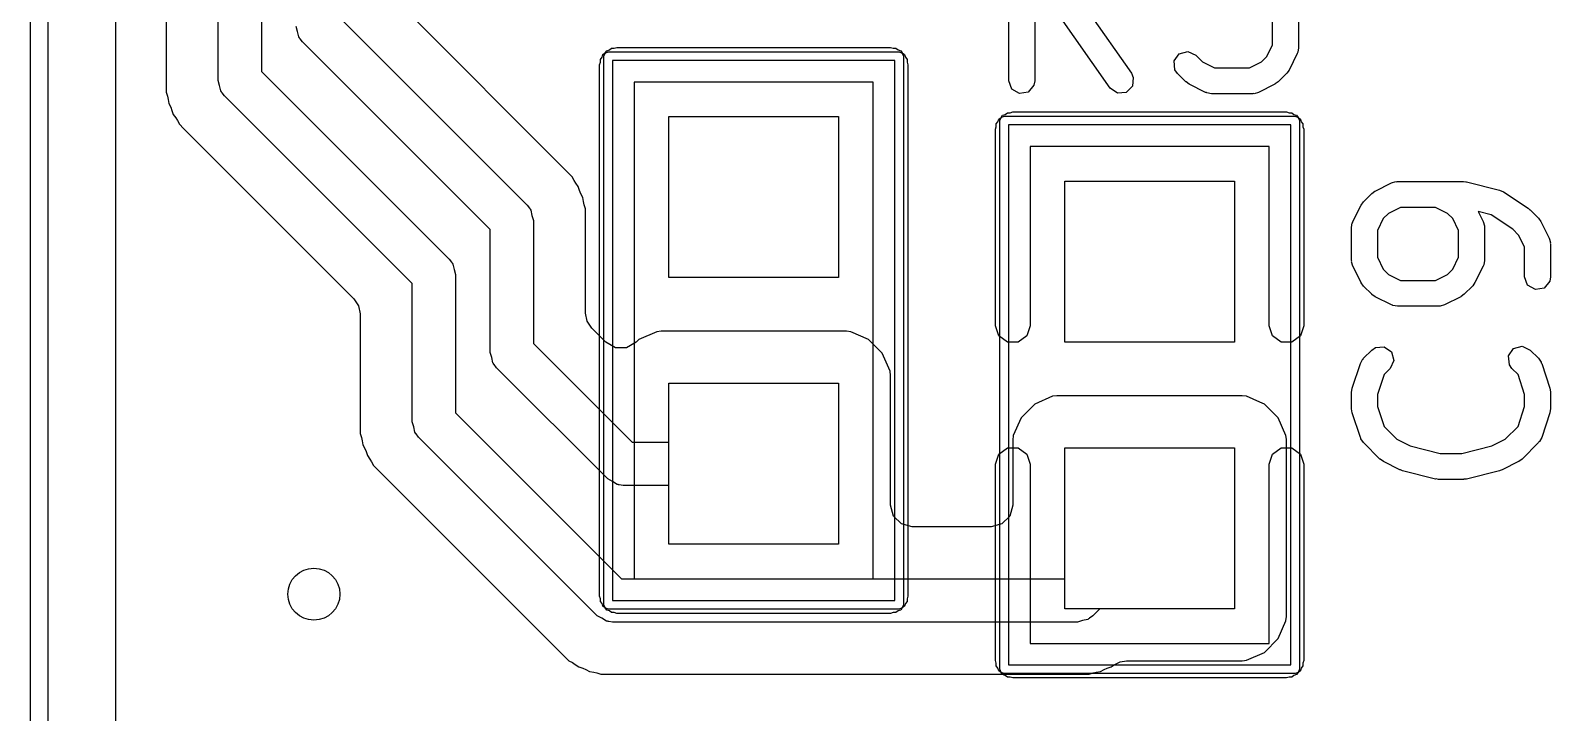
# Model space of a CAD drawing. Extents: x 2.76 to 4.68, y -4.29 to -3.
# Drawn here: x 2.7605 to 3.1062, y -3.9769 to -3.8218 of the extents above; entities that cross this region are included whole.
import ezdxf

# ---------------------------------------------------------------- set-up
doc = ezdxf.new("R2010")
doc.units = 0
doc.header["$MEASUREMENT"] = 0
doc.layers.add('BLACK', color=7, linetype='CONTINUOUS')

msp = doc.modelspace()

# ---------------------------------------------------------------- linework, layer by layer
at = {"layer": 'BLACK', "linetype": 'CONTINUOUS'}
for p, q in [((2.76055, -4.12598), (2.76055, -3.15748)), ((2.76449, -3.15748), (2.76449, -4.12598)), ((2.78, -4.06056), (2.78, -3.22239)), ((2.7914, -3.47414), (2.7914, -3.8358)), ((2.80323, -3.83315), (2.80323, -3.4768)), ((2.81307, -3.47883), (2.81307, -3.83111)), ((2.78, -4.06056), (2.78, -3.52365)), ((2.98299, -3.83321), (2.98299, -3.79384)), ((2.88372, -3.85503), (2.84405, -3.81536)), ((2.83079, -3.81883), (2.87348, -3.86152)), ((2.98889, -3.81742), (2.98889, -3.83321)), ((3.00602, -3.83491), (2.99378, -3.81742)), ((3.00098, -3.8174), (3.01086, -3.83152)), ((3.04298, -3.82502), (3.04298, -3.81704)), ((3.04889, -3.81634), (3.04889, -3.82571)), ((2.82129, -3.82203), (2.82094, -3.82087)), ((2.82155, -3.82322), (2.82129, -3.82203)), ((2.8217, -3.82342), (2.82155, -3.82322)), ((2.82173, -3.82353), (2.8217, -3.82342)), ((2.82186, -3.82364), (2.82173, -3.82353)), ((2.82239, -3.82435), (2.82186, -3.82364)), ((2.86508, -3.86704), (2.82239, -3.82435)), ((2.89218, -3.82619), (2.89268, -3.82582)), ((2.89268, -3.82582), (2.8933, -3.82582)), ((2.8933, -3.82582), (2.8939, -3.82563)), ((2.8939, -3.82563), (2.9561, -3.82563)), ((2.9561, -3.82563), (2.9567, -3.82582)), ((2.9567, -3.82582), (2.95732, -3.82582)), ((2.95732, -3.82582), (2.95782, -3.82619)), ((3.04163, -3.82771), (3.04298, -3.82502)), ((3.04889, -3.82571), (3.04871, -3.82672)), ((2.88996, -3.82957), (2.89015, -3.82897)), ((2.89015, -3.82835), (2.89052, -3.82785)), ((2.89015, -3.82897), (2.89015, -3.82835)), ((2.89052, -3.82785), (2.89071, -3.82725)), ((2.89071, -3.82725), (2.89122, -3.82689)), ((2.89094, -3.8276), (2.89123, -3.8269)), ((2.89094, -3.9524), (2.89094, -3.8276)), ((2.89122, -3.82689), (2.89158, -3.82638)), ((2.89123, -3.8269), (2.89193, -3.82661)), ((2.89158, -3.82638), (2.89218, -3.82619)), ((2.89193, -3.82661), (2.95807, -3.82661)), ((2.89291, -3.82858), (2.89291, -3.95142)), ((2.95709, -3.82858), (2.89291, -3.82858)), ((2.95709, -3.95142), (2.95709, -3.82858)), ((2.95782, -3.82619), (2.95842, -3.82638)), ((2.95807, -3.82661), (2.95877, -3.8269)), ((2.95842, -3.82638), (2.95878, -3.82689)), ((2.95877, -3.8269), (2.95906, -3.8276)), ((2.95878, -3.82689), (2.95929, -3.82725)), ((2.95906, -3.8276), (2.95906, -3.9524)), ((2.95929, -3.82725), (2.95948, -3.82785)), ((2.95948, -3.82785), (2.95985, -3.82835)), ((2.95985, -3.82835), (2.95985, -3.82897)), ((2.95985, -3.82897), (2.96004, -3.82957)), ((3.02058, -3.8287), (3.02174, -3.82705)), ((3.02076, -3.83071), (3.02058, -3.8287)), ((3.02174, -3.82705), (3.02369, -3.82652)), ((3.02369, -3.82652), (3.02552, -3.82738)), ((3.02552, -3.82738), (3.02706, -3.82891)), ((3.02706, -3.82891), (3.02976, -3.83026)), ((3.03774, -3.83026), (3.04043, -3.82891)), ((3.04043, -3.82891), (3.04163, -3.82771)), ((3.04857, -3.82703), (3.0467, -3.83078)), ((3.04859, -3.82686), (3.04857, -3.82703)), ((3.04871, -3.82672), (3.04859, -3.82686)), ((2.81307, -3.83111), (2.85576, -3.8738)), ((2.88996, -3.95043), (2.88996, -3.82957)), ((2.96004, -3.82957), (2.96004, -3.95043)), ((3.01086, -3.83152), (3.01129, -3.83245)), ((3.01129, -3.83245), (3.01111, -3.83446)), ((3.02135, -3.83155), (3.02076, -3.83071)), ((3.02322, -3.83343), (3.02135, -3.83155)), ((3.02976, -3.83026), (3.03774, -3.83026)), ((3.04615, -3.83155), (3.04427, -3.83343)), ((3.04617, -3.83149), (3.04615, -3.83155)), ((3.0467, -3.83078), (3.04617, -3.83149)), ((2.7914, -3.8358), (2.79169, -3.83671)), ((2.80357, -3.83432), (2.80323, -3.83315)), ((2.80383, -3.83551), (2.80357, -3.83432)), ((2.80398, -3.83571), (2.80383, -3.83551)), ((2.80401, -3.83581), (2.80398, -3.83571)), ((2.80414, -3.83593), (2.80401, -3.83581)), ((2.80467, -3.83663), (2.80414, -3.83593)), ((2.89783, -3.8335), (2.89783, -3.9465)), ((2.95217, -3.8335), (2.89783, -3.8335)), ((2.95217, -3.9465), (2.95217, -3.8335)), ((2.98368, -3.83511), (2.98299, -3.83321)), ((2.98543, -3.83612), (2.98368, -3.83511)), ((2.98742, -3.83577), (2.98543, -3.83612)), ((2.98872, -3.83422), (2.98742, -3.83577)), ((2.98889, -3.83321), (2.98872, -3.83422)), ((3.00767, -3.83607), (3.00602, -3.83491)), ((3.00969, -3.83589), (3.00767, -3.83607)), ((3.01111, -3.83446), (3.00969, -3.83589)), ((3.02328, -3.83345), (3.02322, -3.83343)), ((3.02399, -3.83398), (3.02328, -3.83345)), ((3.02774, -3.83585), (3.02399, -3.83398)), ((3.02792, -3.83587), (3.02774, -3.83585)), ((3.02805, -3.83599), (3.02792, -3.83587)), ((3.02906, -3.83617), (3.02805, -3.83599)), ((3.03843, -3.83617), (3.02906, -3.83617)), ((3.0386, -3.83611), (3.03843, -3.83617)), ((3.03877, -3.83615), (3.0386, -3.83611)), ((3.03976, -3.83585), (3.03877, -3.83615)), ((3.0435, -3.83398), (3.03976, -3.83585)), ((3.04355, -3.83393), (3.0435, -3.83398)), ((3.04427, -3.83343), (3.04355, -3.83393)), ((2.79169, -3.83671), (2.79187, -3.83745)), ((2.79187, -3.83745), (2.79202, -3.83839)), ((2.79202, -3.83839), (2.79202, -3.83839)), ((2.79202, -3.83839), (2.79202, -3.83839)), ((2.79202, -3.83839), (2.79245, -3.83924)), ((2.79245, -3.83924), (2.79274, -3.83995)), ((2.84736, -3.87932), (2.80467, -3.83663)), ((2.79274, -3.83995), (2.79304, -3.84085)), ((2.79304, -3.84085), (2.7936, -3.84162)), ((2.7936, -3.84162), (2.794, -3.84227)), ((2.794, -3.84227), (2.79443, -3.84312)), ((2.79443, -3.84312), (2.79537, -3.84406)), ((2.90571, -3.87799), (2.90571, -3.84138)), ((2.90571, -3.84138), (2.94429, -3.84138)), ((2.90571, -3.87799), (2.90571, -3.84138)), ((2.90571, -3.84138), (2.94429, -3.84138)), ((2.94429, -3.84138), (2.94429, -3.87799)), ((2.94429, -3.84138), (2.94429, -3.87799)), ((2.98015, -3.84304), (2.98052, -3.84253)), ((2.98015, -3.84366), (2.98015, -3.84304)), ((2.98052, -3.84253), (2.98071, -3.84194)), ((2.98071, -3.84194), (2.98122, -3.84157)), ((2.98094, -3.84228), (2.98123, -3.84159)), ((2.98094, -3.96709), (2.98094, -3.84228)), ((2.98122, -3.84157), (2.98158, -3.84107)), ((2.98123, -3.84159), (2.98193, -3.8413)), ((2.98158, -3.84107), (2.98218, -3.84087)), ((2.98193, -3.8413), (3.04807, -3.8413)), ((2.98218, -3.84087), (2.98268, -3.84051)), ((2.98268, -3.84051), (2.9833, -3.84051)), ((2.98291, -3.84327), (2.98291, -3.9661)), ((3.04709, -3.84327), (2.98291, -3.84327)), ((2.9833, -3.84051), (2.9839, -3.84031)), ((2.9839, -3.84031), (3.0461, -3.84031)), ((3.0461, -3.84031), (3.0467, -3.84051)), ((3.0467, -3.84051), (3.04732, -3.84051)), ((3.04709, -3.9661), (3.04709, -3.84327)), ((3.04732, -3.84051), (3.04782, -3.84087)), ((3.04782, -3.84087), (3.04842, -3.84107)), ((3.04807, -3.8413), (3.04877, -3.84159)), ((3.04842, -3.84107), (3.04878, -3.84157)), ((3.04877, -3.84159), (3.04906, -3.84228)), ((3.04878, -3.84157), (3.04929, -3.84194)), ((3.04906, -3.84228), (3.04906, -3.96709)), ((3.04929, -3.84194), (3.04948, -3.84253)), ((3.04948, -3.84253), (3.04985, -3.84304)), ((3.04985, -3.84304), (3.04985, -3.84366)), ((2.79537, -3.84406), (2.8341, -3.88279)), ((2.97996, -3.84425), (2.98015, -3.84366)), ((2.97996, -3.88894), (2.97996, -3.84425)), ((3.04985, -3.84366), (3.05004, -3.84425)), ((3.05004, -3.84425), (3.05004, -3.88894)), ((3.04217, -3.84819), (2.98783, -3.84819)), ((2.98783, -3.84819), (2.98783, -3.88894)), ((3.04217, -3.88894), (3.04217, -3.84819)), ((2.88415, -3.85588), (2.88372, -3.85503)), ((2.88455, -3.85653), (2.88415, -3.85588)), ((2.88511, -3.8573), (2.88455, -3.85653)), ((2.99571, -3.89268), (2.99571, -3.85606)), ((2.99571, -3.85606), (3.03429, -3.85606)), ((2.99571, -3.89268), (2.99571, -3.85606)), ((2.99571, -3.85606), (3.03429, -3.85606)), ((3.03429, -3.85606), (3.03429, -3.89268)), ((3.03429, -3.85606), (3.03429, -3.89268)), ((3.06627, -3.8583), (3.07002, -3.85643)), ((3.07002, -3.85643), (3.071, -3.85613)), ((3.071, -3.85613), (3.07118, -3.85617)), ((3.07118, -3.85617), (3.07134, -3.85611)), ((3.07134, -3.85611), (3.08634, -3.85611)), ((3.08634, -3.85611), (3.08692, -3.85622)), ((3.08692, -3.85622), (3.08706, -3.8562)), ((3.08706, -3.8562), (3.09456, -3.85808)), ((2.88541, -3.8582), (2.88511, -3.8573)), ((2.8857, -3.85891), (2.88541, -3.8582)), ((2.88613, -3.85976), (2.8857, -3.85891)), ((2.88628, -3.8607), (2.88613, -3.85976)), ((3.06363, -3.86073), (3.0655, -3.85885)), ((3.0655, -3.85885), (3.06623, -3.85835)), ((3.06623, -3.85835), (3.06627, -3.8583)), ((3.09456, -3.85808), (3.09546, -3.85848)), ((3.09546, -3.85848), (3.09548, -3.85848)), ((3.09548, -3.85848), (3.1011, -3.86223)), ((2.87348, -3.86152), (2.87401, -3.86222)), ((2.87401, -3.86222), (2.87414, -3.86234)), ((2.87414, -3.86234), (2.87417, -3.86244)), ((2.87417, -3.86244), (2.87432, -3.86264)), ((2.87432, -3.86264), (2.87458, -3.86383)), ((2.87458, -3.86383), (2.87492, -3.865)), ((2.88646, -3.86144), (2.88628, -3.8607)), ((2.88675, -3.86235), (2.88646, -3.86144)), ((2.88675, -3.88604), (2.88675, -3.86235)), ((3.0612, -3.86524), (3.06308, -3.8615)), ((3.06308, -3.8615), (3.0636, -3.86079)), ((3.0636, -3.86079), (3.06363, -3.86073)), ((3.06934, -3.86337), (3.06814, -3.86456)), ((3.07204, -3.86202), (3.06934, -3.86337)), ((3.08002, -3.86202), (3.07204, -3.86202)), ((3.08272, -3.86337), (3.08002, -3.86202)), ((3.08391, -3.86456), (3.08272, -3.86337)), ((3.09263, -3.86368), (3.08971, -3.86295)), ((3.08971, -3.86295), (3.09086, -3.86524)), ((3.09758, -3.86699), (3.09263, -3.86368)), ((3.1011, -3.86223), (3.10143, -3.86254)), ((3.10143, -3.86254), (3.10155, -3.8626)), ((3.10155, -3.8626), (3.10343, -3.86448)), ((2.86508, -3.895), (2.86508, -3.86704)), ((2.87492, -3.865), (2.87492, -3.89296)), ((3.06089, -3.86657), (3.06107, -3.86556)), ((3.06089, -3.87406), (3.06089, -3.86657)), ((3.06107, -3.86556), (3.06118, -3.86542)), ((3.06118, -3.86542), (3.0612, -3.86524)), ((3.06814, -3.86456), (3.0668, -3.86726)), ((3.0668, -3.86726), (3.0668, -3.87337)), ((3.08526, -3.86726), (3.08391, -3.86456)), ((3.08526, -3.87337), (3.08526, -3.86726)), ((3.09086, -3.86524), (3.09115, -3.86623)), ((3.09115, -3.86623), (3.09111, -3.8664)), ((3.09111, -3.8664), (3.09117, -3.86657)), ((3.09117, -3.86657), (3.09117, -3.87406)), ((3.09891, -3.86831), (3.09758, -3.86699)), ((3.10343, -3.86448), (3.10393, -3.8652)), ((3.10393, -3.8652), (3.10398, -3.86524)), ((3.10398, -3.86524), (3.10585, -3.86899)), ((3.10026, -3.87101), (3.09891, -3.86831)), ((3.10585, -3.86899), (3.10615, -3.86998)), ((3.10615, -3.86998), (3.10611, -3.87015)), ((3.10611, -3.87015), (3.10617, -3.87031)), ((3.10617, -3.87031), (3.10617, -3.87781)), ((2.85576, -3.8738), (2.85629, -3.87451)), ((3.06095, -3.87423), (3.06089, -3.87406)), ((3.06091, -3.8744), (3.06095, -3.87423)), ((3.0612, -3.87538), (3.06091, -3.8744)), ((3.0668, -3.87337), (3.06814, -3.87606)), ((3.08391, -3.87606), (3.08526, -3.87337)), ((3.09117, -3.87406), (3.09099, -3.87507)), ((3.10026, -3.87781), (3.10026, -3.87101)), ((2.85629, -3.87451), (2.85642, -3.87462)), ((2.85642, -3.87462), (2.85645, -3.87473)), ((2.85645, -3.87473), (2.8566, -3.87492)), ((2.8566, -3.87492), (2.85686, -3.87612)), ((2.85686, -3.87612), (2.8572, -3.87728)), ((2.8572, -3.87728), (2.8572, -3.90875)), ((3.06308, -3.87913), (3.0612, -3.87538)), ((3.06814, -3.87606), (3.06934, -3.87726)), ((3.06934, -3.87726), (3.07204, -3.87861)), ((3.08002, -3.87861), (3.08272, -3.87726)), ((3.08272, -3.87726), (3.08391, -3.87606)), ((3.09086, -3.87538), (3.08898, -3.87913)), ((3.09088, -3.87521), (3.09086, -3.87538)), ((3.09099, -3.87507), (3.09088, -3.87521)), ((3.10095, -3.87971), (3.10026, -3.87781)), ((3.10617, -3.87781), (3.10599, -3.87882)), ((2.84736, -3.91079), (2.84736, -3.87932)), ((2.94429, -3.87799), (2.90571, -3.87799)), ((2.94429, -3.87799), (2.90571, -3.87799)), ((3.06312, -3.87918), (3.06308, -3.87913)), ((3.06363, -3.8799), (3.06312, -3.87918)), ((3.0655, -3.88178), (3.06363, -3.8799)), ((3.07204, -3.87861), (3.08002, -3.87861)), ((3.08843, -3.8799), (3.08655, -3.88178)), ((3.08846, -3.87984), (3.08843, -3.8799)), ((3.08898, -3.87913), (3.08846, -3.87984)), ((3.1027, -3.88072), (3.10095, -3.87971)), ((3.10469, -3.88037), (3.1027, -3.88072)), ((3.10599, -3.87882), (3.10469, -3.88037)), ((2.8341, -3.88279), (2.83516, -3.88438)), ((2.83516, -3.88438), (2.83553, -3.88624)), ((3.06556, -3.8818), (3.0655, -3.88178)), ((3.06627, -3.88233), (3.06556, -3.8818)), ((3.07002, -3.8842), (3.06627, -3.88233)), ((3.0702, -3.88422), (3.07002, -3.8842)), ((3.07033, -3.88434), (3.0702, -3.88422)), ((3.07134, -3.88452), (3.07033, -3.88434)), ((3.08072, -3.88452), (3.07134, -3.88452)), ((3.08088, -3.88446), (3.08072, -3.88452)), ((3.08105, -3.8845), (3.08088, -3.88446)), ((3.08204, -3.8842), (3.08105, -3.8845)), ((3.08579, -3.88233), (3.08204, -3.8842)), ((3.08583, -3.88228), (3.08579, -3.88233)), ((3.08655, -3.88178), (3.08583, -3.88228)), ((2.83553, -3.88624), (2.83553, -3.91344)), ((2.88712, -3.88791), (2.88675, -3.88604)), ((2.88818, -3.88949), (2.88712, -3.88791)), ((2.89139, -3.8927), (2.88818, -3.88949)), ((2.90295, -3.89029), (2.89891, -3.89208)), ((2.90394, -3.89018), (2.90295, -3.89029)), ((2.94606, -3.89018), (2.90394, -3.89018)), ((2.94705, -3.89029), (2.94606, -3.89018)), ((2.94606, -3.89018), (2.94606, -3.89018)), ((2.95109, -3.89208), (2.94705, -3.89029)), ((2.98071, -3.89125), (2.97996, -3.88894)), ((2.98268, -3.89268), (2.98071, -3.89125)), ((2.98708, -3.89125), (2.98511, -3.89268)), ((2.98783, -3.88894), (2.98708, -3.89125)), ((3.04292, -3.89125), (3.04217, -3.88894)), ((3.04489, -3.89268), (3.04292, -3.89125)), ((3.04929, -3.89125), (3.04732, -3.89268)), ((3.05004, -3.88894), (3.04929, -3.89125)), ((2.86542, -3.89617), (2.86508, -3.895)), ((2.87492, -3.89296), (2.89735, -3.91539)), ((2.89357, -3.89396), (2.89139, -3.8927)), ((2.8961, -3.89396), (2.89357, -3.89396)), ((2.89829, -3.8927), (2.8961, -3.89396)), ((2.89891, -3.89208), (2.89829, -3.8927)), ((2.95422, -3.89521), (2.95109, -3.89208)), ((2.95109, -3.89208), (2.95109, -3.89208)), ((2.98511, -3.89268), (2.98268, -3.89268)), ((3.03429, -3.89268), (2.99571, -3.89268)), ((3.03429, -3.89268), (2.99571, -3.89268)), ((3.04732, -3.89268), (3.04489, -3.89268)), ((3.06363, -3.89635), (3.0655, -3.89447)), ((3.0655, -3.89447), (3.06634, -3.89389)), ((3.06634, -3.89389), (3.06836, -3.89371)), ((3.06836, -3.89371), (3.07001, -3.89487)), ((3.07001, -3.89487), (3.07053, -3.89682)), ((3.09661, -3.8958), (3.09777, -3.89414)), ((3.09777, -3.89414), (3.09972, -3.89362)), ((3.09972, -3.89362), (3.10155, -3.89447)), ((3.10155, -3.89447), (3.10343, -3.89635)), ((2.86568, -3.89736), (2.86542, -3.89617)), ((2.86583, -3.89756), (2.86568, -3.89736)), ((2.86586, -3.89766), (2.86583, -3.89756)), ((2.86599, -3.89778), (2.86586, -3.89766)), ((2.86652, -3.89848), (2.86599, -3.89778)), ((2.89184, -3.92379), (2.86652, -3.89848)), ((2.95601, -3.89925), (2.95422, -3.89521)), ((2.95422, -3.89521), (2.95422, -3.89521)), ((2.95422, -3.89521), (2.95422, -3.89521)), ((3.06104, -3.90313), (3.06292, -3.8975)), ((3.06292, -3.8975), (3.06341, -3.8966)), ((3.06341, -3.8966), (3.06356, -3.89651)), ((3.06356, -3.89651), (3.06363, -3.89635)), ((3.07053, -3.89682), (3.06968, -3.89865)), ((3.09679, -3.89781), (3.09661, -3.8958)), ((3.09738, -3.89865), (3.09679, -3.89781)), ((3.10343, -3.89635), (3.10401, -3.89719)), ((3.10401, -3.89719), (3.10403, -3.89736)), ((3.10403, -3.89736), (3.10414, -3.8975)), ((3.10414, -3.8975), (3.10601, -3.90313)), ((2.90571, -3.91539), (2.90571, -3.90201)), ((2.90571, -3.90201), (2.94429, -3.90201)), ((2.90571, -3.93862), (2.90571, -3.90201)), ((2.90571, -3.90201), (2.94429, -3.90201)), ((2.90571, -3.93862), (2.90571, -3.90201)), ((2.90571, -3.90201), (2.94429, -3.90201)), ((2.94429, -3.90201), (2.94429, -3.93862)), ((2.94429, -3.90201), (2.94429, -3.93862)), ((2.94429, -3.90201), (2.94429, -3.93862)), ((2.95612, -3.90024), (2.95601, -3.89925)), ((2.95601, -3.89925), (2.95601, -3.89925)), ((2.95612, -3.92978), (2.95612, -3.90024)), ((3.0683, -3.90003), (3.0668, -3.90454)), ((3.06968, -3.89865), (3.0683, -3.90003)), ((3.09876, -3.90003), (3.09738, -3.89865)), ((3.10026, -3.90454), (3.09876, -3.90003)), ((2.99295, -3.90498), (2.98891, -3.90676)), ((2.99394, -3.90486), (2.99295, -3.90498)), ((3.03606, -3.90486), (2.99394, -3.90486)), ((3.03705, -3.90498), (3.03606, -3.90486)), ((3.03606, -3.90486), (3.03606, -3.90486)), ((3.04008, -3.90632), (3.03705, -3.90498)), ((3.06089, -3.90406), (3.06104, -3.90319)), ((3.06089, -3.90781), (3.06089, -3.90406)), ((3.06104, -3.90319), (3.06104, -3.90313)), ((3.0668, -3.90454), (3.0668, -3.90733)), ((3.10026, -3.90733), (3.10026, -3.90454)), ((3.10601, -3.90313), (3.10614, -3.904)), ((3.10614, -3.904), (3.10617, -3.90406)), ((3.10617, -3.90406), (3.10617, -3.90781)), ((2.8572, -3.90875), (2.89495, -3.9465)), ((2.98891, -3.90676), (2.98578, -3.90989)), ((3.04109, -3.90676), (3.04008, -3.90632)), ((3.04422, -3.90989), (3.04109, -3.90676)), ((3.06091, -3.90787), (3.06089, -3.90781)), ((3.06104, -3.90874), (3.06091, -3.90787)), ((3.06292, -3.91437), (3.06104, -3.90874)), ((3.0668, -3.90733), (3.0683, -3.91184)), ((3.09876, -3.91184), (3.10026, -3.90733)), ((3.10601, -3.90874), (3.10414, -3.91437)), ((3.10617, -3.90781), (3.10601, -3.90868)), ((3.10601, -3.90868), (3.10601, -3.90874)), ((2.84771, -3.91196), (2.84736, -3.91079)), ((2.84796, -3.91315), (2.84771, -3.91196)), ((2.98578, -3.90989), (2.98399, -3.91394)), ((3.04601, -3.91394), (3.04422, -3.90989)), ((3.04422, -3.90989), (3.04422, -3.90989)), ((3.04422, -3.90989), (3.04422, -3.90989)), ((3.0683, -3.91184), (3.07122, -3.91476)), ((3.09584, -3.91476), (3.09876, -3.91184)), ((2.83553, -3.91344), (2.83583, -3.91434)), ((2.83583, -3.91434), (2.836, -3.91509)), ((2.836, -3.91509), (2.83615, -3.91603)), ((2.84811, -3.91334), (2.84796, -3.91315)), ((2.84814, -3.91345), (2.84811, -3.91334)), ((2.84828, -3.91356), (2.84814, -3.91345)), ((2.8488, -3.91427), (2.84828, -3.91356)), ((2.88943, -3.9549), (2.8488, -3.91427)), ((2.89735, -3.91539), (2.90571, -3.91539)), ((2.98399, -3.91394), (2.98388, -3.91493)), ((2.98388, -3.91493), (2.98388, -3.92978)), ((3.0461, -3.91471), (3.04601, -3.91394)), ((3.04601, -3.91394), (3.04601, -3.91394)), ((3.04612, -3.91493), (3.0461, -3.91471)), ((3.04612, -3.95507), (3.04612, -3.91493)), ((3.06303, -3.91451), (3.06292, -3.91437)), ((3.06304, -3.91468), (3.06303, -3.91451)), ((3.06363, -3.91552), (3.06304, -3.91468)), ((3.06738, -3.91927), (3.06363, -3.91552)), ((3.07122, -3.91476), (3.07425, -3.91627)), ((3.09281, -3.91627), (3.09584, -3.91476)), ((3.10343, -3.91552), (3.09968, -3.91927)), ((3.1035, -3.91536), (3.10343, -3.91552)), ((3.10365, -3.91527), (3.1035, -3.91536)), ((3.10414, -3.91437), (3.10365, -3.91527)), ((2.83615, -3.91603), (2.83615, -3.91603)), ((2.83615, -3.91603), (2.83615, -3.91603)), ((2.83615, -3.91603), (2.83658, -3.91688)), ((2.83658, -3.91688), (2.83688, -3.91758)), ((2.83688, -3.91758), (2.83717, -3.91849)), ((2.83717, -3.91849), (2.83773, -3.91926)), ((2.83773, -3.91926), (2.83813, -3.91991)), ((2.97996, -3.92043), (2.98071, -3.91812)), ((2.98071, -3.91812), (2.98268, -3.91669)), ((2.98268, -3.91669), (2.98511, -3.91669)), ((2.98511, -3.91669), (2.98708, -3.91812)), ((2.98708, -3.91812), (2.98783, -3.92043)), ((2.99571, -3.9465), (2.99571, -3.91669)), ((2.99571, -3.91669), (3.03429, -3.91669)), ((2.99571, -3.95331), (2.99571, -3.91669)), ((2.99571, -3.91669), (3.03429, -3.91669)), ((2.99571, -3.95331), (2.99571, -3.91669)), ((2.99571, -3.91669), (3.03429, -3.91669)), ((3.03429, -3.91669), (3.03429, -3.95331)), ((3.03429, -3.91669), (3.03429, -3.95331)), ((3.03429, -3.91669), (3.03429, -3.95331)), ((3.04217, -3.92043), (3.04292, -3.91812)), ((3.04292, -3.91812), (3.04489, -3.91669)), ((3.04489, -3.91669), (3.04732, -3.91669)), ((3.04732, -3.91669), (3.04929, -3.91812)), ((3.04929, -3.91812), (3.05004, -3.92043)), ((3.06744, -3.9193), (3.06738, -3.91927)), ((3.06815, -3.91983), (3.06744, -3.9193)), ((3.07425, -3.91627), (3.08108, -3.91798)), ((3.08108, -3.91798), (3.08598, -3.91798)), ((3.08598, -3.91798), (3.09281, -3.91627)), ((3.09968, -3.91927), (3.09895, -3.91978)), ((2.83813, -3.91991), (2.83856, -3.92076)), ((2.83856, -3.92076), (2.83922, -3.92142)), ((2.83922, -3.92142), (2.83951, -3.9217)), ((2.83951, -3.9217), (2.87919, -3.96139)), ((2.97996, -3.96512), (2.97996, -3.92043)), ((2.98783, -3.92043), (2.98783, -3.96118)), ((3.04217, -3.96118), (3.04217, -3.92043)), ((3.05004, -3.92043), (3.05004, -3.96512)), ((3.0719, -3.9217), (3.06815, -3.91983)), ((3.07204, -3.92172), (3.0719, -3.9217)), ((3.0725, -3.92192), (3.07204, -3.92172)), ((3.08, -3.9238), (3.0725, -3.92192)), ((3.09456, -3.92192), (3.08706, -3.9238)), ((3.09467, -3.92185), (3.09456, -3.92192)), ((3.09516, -3.9217), (3.09467, -3.92185)), ((3.09891, -3.91983), (3.09516, -3.9217)), ((3.09895, -3.91978), (3.09891, -3.91983)), ((2.8929, -3.92438), (2.89184, -3.92379)), ((2.89393, -3.92504), (2.8929, -3.92438)), ((2.89417, -3.92507), (2.89393, -3.92504)), ((2.89427, -3.92512), (2.89417, -3.92507)), ((2.89444, -3.92511), (2.89427, -3.92512)), ((2.89531, -3.92524), (2.89444, -3.92511)), ((2.90571, -3.92524), (2.89531, -3.92524)), ((2.90571, -3.93862), (2.90571, -3.92524)), ((3.08014, -3.92378), (3.08, -3.9238)), ((3.08072, -3.92389), (3.08014, -3.92378)), ((3.08634, -3.92389), (3.08072, -3.92389)), ((3.08647, -3.92384), (3.08634, -3.92389)), ((3.08706, -3.9238), (3.08647, -3.92384)), ((2.95678, -3.93222), (2.95612, -3.92978)), ((2.95856, -3.93401), (2.95678, -3.93222)), ((2.98322, -3.93222), (2.98144, -3.93401)), ((2.98388, -3.92978), (2.98322, -3.93222)), ((2.961, -3.93467), (2.95856, -3.93401)), ((2.979, -3.93467), (2.961, -3.93467)), ((2.98144, -3.93401), (2.979, -3.93467)), ((2.94429, -3.93862), (2.90571, -3.93862)), ((2.94429, -3.93862), (2.90571, -3.93862)), ((2.94429, -3.93862), (2.90571, -3.93862)), ((2.89495, -3.9465), (2.99571, -3.9465)), ((2.89783, -3.9465), (2.95217, -3.9465)), ((2.89015, -3.95103), (2.88996, -3.95043)), ((2.96004, -3.95043), (2.95985, -3.95103)), ((2.89015, -3.95165), (2.89015, -3.95103)), ((2.89052, -3.95215), (2.89015, -3.95165)), ((2.89071, -3.95275), (2.89052, -3.95215)), ((2.89122, -3.95311), (2.89071, -3.95275)), ((2.89123, -3.9531), (2.89094, -3.9524)), ((2.89158, -3.95362), (2.89122, -3.95311)), ((2.89193, -3.95339), (2.89123, -3.9531)), ((2.89218, -3.95381), (2.89158, -3.95362)), ((2.95807, -3.95339), (2.89193, -3.95339)), ((2.89268, -3.95418), (2.89218, -3.95381)), ((2.89291, -3.95142), (2.95709, -3.95142)), ((2.95782, -3.95381), (2.95732, -3.95418)), ((2.95842, -3.95362), (2.95782, -3.95381)), ((2.95877, -3.9531), (2.95807, -3.95339)), ((2.95878, -3.95311), (2.95842, -3.95362)), ((2.95906, -3.9524), (2.95877, -3.9531)), ((2.95929, -3.95275), (2.95878, -3.95311)), ((2.95948, -3.95215), (2.95929, -3.95275)), ((2.95985, -3.95165), (2.95948, -3.95215)), ((2.95985, -3.95103), (2.95985, -3.95165)), ((3.03429, -3.95331), (2.99571, -3.95331)), ((3.03429, -3.95331), (2.99571, -3.95331)), ((3.00365, -3.95331), (3.00206, -3.9549)), ((3.03429, -3.95331), (3.00365, -3.95331)), ((2.8905, -3.95548), (2.88943, -3.9549)), ((2.89153, -3.95614), (2.8905, -3.95548)), ((2.89177, -3.95617), (2.89153, -3.95614)), ((2.89187, -3.95623), (2.89177, -3.95617)), ((2.89204, -3.95621), (2.89187, -3.95623)), ((2.89291, -3.95634), (2.89204, -3.95621)), ((2.8933, -3.95418), (2.89268, -3.95418)), ((2.99858, -3.95634), (2.89291, -3.95634)), ((2.8939, -3.95437), (2.8933, -3.95418)), ((2.9561, -3.95437), (2.8939, -3.95437)), ((2.9567, -3.95418), (2.9561, -3.95437)), ((2.95732, -3.95418), (2.9567, -3.95418)), ((2.99975, -3.956), (2.99858, -3.95634)), ((3.00094, -3.95574), (2.99975, -3.956)), ((3.00114, -3.95559), (3.00094, -3.95574)), ((3.00124, -3.95556), (3.00114, -3.95559)), ((3.00136, -3.95542), (3.00124, -3.95556)), ((3.00206, -3.9549), (3.00136, -3.95542)), ((3.04422, -3.96011), (3.04601, -3.95606)), ((3.04601, -3.95606), (3.04612, -3.95507)), ((3.04109, -3.96324), (3.04422, -3.96011)), ((2.87919, -3.96139), (2.88294, -3.96514)), ((2.98783, -3.96118), (3.04217, -3.96118)), ((3.03705, -3.96502), (3.04109, -3.96324)), ((2.88294, -3.96514), (2.88379, -3.96557)), ((2.88379, -3.96557), (2.88444, -3.96597)), ((2.88444, -3.96597), (2.88521, -3.96653)), ((2.88521, -3.96653), (2.88521, -3.96653)), ((2.88521, -3.96653), (2.88521, -3.96653)), ((2.88521, -3.96653), (2.88612, -3.96682)), ((2.88612, -3.96682), (2.88683, -3.96712)), ((2.88683, -3.96712), (2.88767, -3.96755)), ((2.88767, -3.96755), (2.88861, -3.9677)), ((2.88861, -3.9677), (2.88936, -3.96788)), ((2.98015, -3.96571), (2.97996, -3.96512)), ((2.98015, -3.96633), (2.98015, -3.96571)), ((2.98052, -3.96684), (2.98015, -3.96633)), ((2.98071, -3.96743), (2.98052, -3.96684)), ((2.98122, -3.9678), (2.98071, -3.96743)), ((2.98123, -3.96778), (2.98094, -3.96709)), ((2.98291, -3.9661), (3.04709, -3.9661)), ((3.00214, -3.96788), (3.00288, -3.9677)), ((3.00288, -3.9677), (3.00382, -3.96755)), ((3.00382, -3.96755), (3.00467, -3.96712)), ((3.00467, -3.96712), (3.00538, -3.96682)), ((3.00538, -3.96682), (3.00628, -3.96653)), ((3.00628, -3.96653), (3.00691, -3.96607)), ((3.00691, -3.96607), (3.00828, -3.96538)), ((3.00828, -3.96538), (3.00978, -3.96514)), ((3.00978, -3.96514), (3.03606, -3.96514)), ((3.03606, -3.96514), (3.03655, -3.96508)), ((3.03655, -3.96508), (3.03705, -3.96502)), ((3.04906, -3.96709), (3.04877, -3.96778)), ((3.04929, -3.96743), (3.04878, -3.9678)), ((3.04948, -3.96684), (3.04929, -3.96743)), ((3.04985, -3.96633), (3.04948, -3.96684)), ((3.05004, -3.96512), (3.04985, -3.96571)), ((3.04985, -3.96571), (3.04985, -3.96633)), ((2.88936, -3.96788), (2.89026, -3.96817)), ((2.89026, -3.96817), (2.89159, -3.96817)), ((2.89159, -3.96817), (2.89557, -3.96817)), ((2.89557, -3.96817), (2.99593, -3.96817)), ((2.98158, -3.9683), (2.98122, -3.9678)), ((2.98193, -3.96807), (2.98123, -3.96778)), ((2.98218, -3.9685), (2.98158, -3.9683)), ((3.04807, -3.96807), (2.98193, -3.96807)), ((2.98268, -3.96886), (2.98218, -3.9685)), ((2.9833, -3.96886), (2.98268, -3.96886)), ((2.9839, -3.96906), (2.9833, -3.96886)), ((3.0461, -3.96906), (2.9839, -3.96906)), ((2.99593, -3.96817), (2.9999, -3.96817)), ((2.9999, -3.96817), (3.00124, -3.96817)), ((3.00124, -3.96817), (3.00214, -3.96788)), ((3.00124, -3.96817), (3.00124, -3.96817)), ((3.0467, -3.96886), (3.0461, -3.96906)), ((3.04732, -3.96886), (3.0467, -3.96886)), ((3.04782, -3.9685), (3.04732, -3.96886)), ((3.04842, -3.9683), (3.04782, -3.9685)), ((3.04877, -3.96778), (3.04807, -3.96807)), ((3.04878, -3.9678), (3.04842, -3.9683))]:
    msp.add_line(p, q, dxfattribs=at)
at = {"layer": 'BLACK'}
msp.add_circle((2.825, -3.95), 0.00591, dxfattribs=at)
msp.add_circle((2.825, -3.95), 0.00591, dxfattribs=at)

doc.saveas('drawing.dxf')
